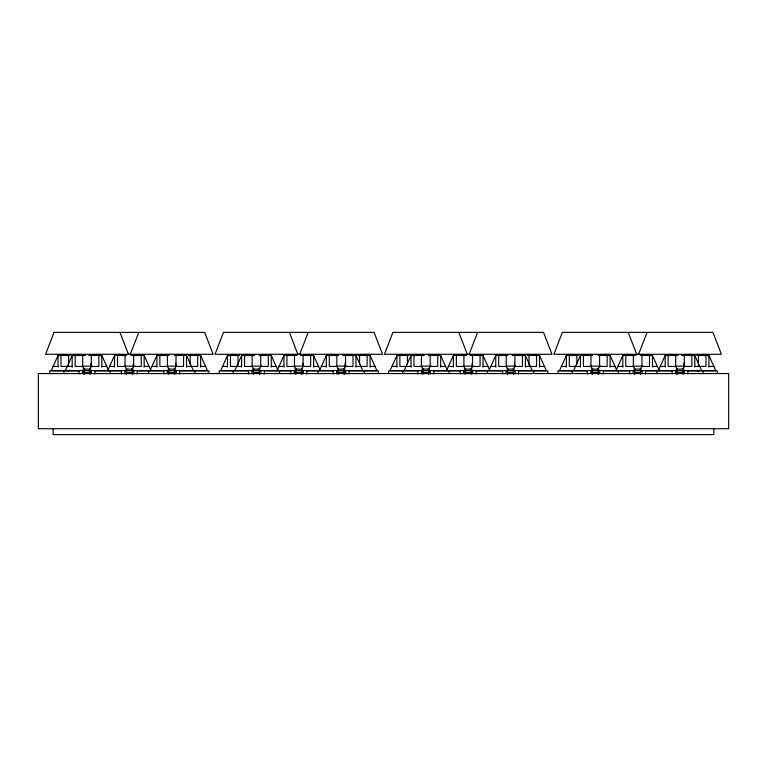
<?xml version="1.0" encoding="UTF-8"?>
<svg xmlns="http://www.w3.org/2000/svg" width="767" height="767" viewBox="0 0 767 767"><rect width="100%" height="100%" fill="white"/><g stroke="black" fill="none" stroke-linecap="round" stroke-linejoin="round"><path stroke-width="1.15" d="M94.859 373.999L95.012 370.595M137.216 373.999L137.37 370.595M179.574 373.999L179.727 370.595M264.289 373.999L264.433 370.595M306.647 373.999L306.79 370.595M349.004 373.999L349.148 370.595M433.71 373.999L433.863 370.595M476.067 373.999L476.221 370.595M518.425 373.999L518.569 370.595M603.14 373.999L603.284 370.595M645.498 373.999L645.641 370.595M687.846 373.999L687.999 370.595M130.304 354.287L138.779 332.37M299.724 354.287L308.2 332.37M469.155 354.287L477.62 332.37M638.575 354.287L647.051 332.37M70.075 355.476L58.062 355.476L51.245 370.595L207.483 370.595L200.657 355.476L188.653 355.476M65.368 370.595L72.184 355.476L85.223 355.476M107.725 370.595L114.542 355.476L126.545 355.476M150.073 370.595L156.899 355.476L168.903 355.476M239.496 355.476L227.492 355.476L220.675 370.595L376.904 370.595L370.087 355.476L358.084 355.476M234.788 370.595L241.605 355.476L254.654 355.476M277.146 370.595L283.963 355.476L297.011 355.476M319.503 370.595L326.32 355.476L338.324 355.476M408.916 355.476L396.913 355.476L390.096 370.595L546.325 370.595L539.508 355.476L527.504 355.476M404.219 370.595L411.035 355.476L424.074 355.476M446.567 370.595L453.393 355.476L466.432 355.476M488.924 370.595L495.75 355.476L507.754 355.476M578.347 355.476L566.343 355.476L559.517 370.595L715.755 370.595L708.938 355.476L696.925 355.476M573.639 370.595L580.456 355.476L592.469 355.476M616.467 369.55L622.814 355.476L635.862 355.476M658.354 370.595L665.171 355.476L678.22 355.476M91.494 366.444L89.528 369.109M133.851 366.444L131.886 369.109M260.914 366.444L258.958 369.109M303.272 366.444L301.316 369.109M430.345 366.444L428.379 369.109M472.702 366.444L470.737 369.109M515.06 366.444L513.094 369.109M642.123 366.444L640.157 369.109M684.48 366.444L682.515 369.109M68.378 371.477L69.768 370.097M83.881 370.097L82.5 371.477L82.5 373.673M126.239 370.097L124.858 371.477L124.858 373.673M168.596 370.097L167.216 371.477L167.216 373.673M253.311 370.097L251.921 371.477L251.921 373.673M295.669 370.097L294.279 371.477L294.279 373.673M338.017 370.097L336.636 371.477L336.636 373.673M422.732 370.097L421.351 371.477L421.351 373.673M465.09 370.097L463.709 371.477L463.709 373.673M507.447 370.097L506.067 371.477L506.067 373.673M592.162 370.097L590.772 371.477L590.772 373.673M634.51 370.097L633.13 371.477L633.13 373.673M676.868 370.097L675.487 371.477L675.487 373.673M174.243 369.109L176.209 366.444L183.581 366.444L183.581 355.476M343.664 369.109L345.629 366.444L353.002 366.444L353.002 355.476M597.809 369.109L599.765 366.444L607.138 366.444L607.138 355.476M70.008 354.881L63.105 354.881L63.105 354.287M75.76 354.881L85.281 354.881M89.883 354.881L96.786 354.881L96.786 354.287M126.488 354.881L119.575 354.881L119.575 354.287M131.09 354.881L139.143 354.881L139.143 354.287M168.845 354.881L161.933 354.881L161.933 354.287M174.598 354.881L181.501 354.881L181.501 354.287M181.808 354.881L184.109 354.881M188.711 354.881L195.623 354.881L195.623 354.287M239.438 354.881L232.526 354.881L232.526 354.287M245.191 354.881L254.702 354.881M259.313 354.881L266.216 354.881L266.216 354.287M295.909 354.881L289.006 354.881L289.006 354.287M300.511 354.881L308.574 354.881L308.574 354.287M338.266 354.881L331.363 354.881L331.363 354.287M342.868 354.881L350.931 354.881L350.931 354.287M351.238 354.881L353.539 354.881M358.141 354.881L365.044 354.881L365.044 354.287M408.859 354.881L401.956 354.881L401.956 354.287M413.461 354.881L415.762 354.881M424.132 354.881L416.069 354.881L416.069 354.287M428.734 354.881L435.637 354.881L435.637 354.287M466.489 354.881L458.426 354.881L458.426 354.287M471.091 354.881L477.994 354.881L477.994 354.287M507.687 354.881L500.784 354.881L500.784 354.287M512.298 354.881L521.809 354.881M527.562 354.881L534.474 354.881L534.474 354.287M578.289 354.881L571.377 354.881L571.377 354.287M582.891 354.881L585.192 354.881M592.402 354.881L585.499 354.881L585.499 354.287M598.155 354.881L605.067 354.881L605.067 354.287M635.91 354.881L627.857 354.881L627.857 354.287M640.512 354.881L647.425 354.881L647.425 354.287M677.117 354.881L670.214 354.881L670.214 354.287M681.719 354.881L691.24 354.881M696.992 354.881L703.895 354.881L703.895 354.287M88.78 355.476L101.829 355.476L108.646 370.595M131.138 355.476L144.186 355.476L150.533 369.55M174.531 355.476L186.544 355.476L193.361 370.595M259.246 355.476L271.25 355.476L278.076 370.595M300.568 355.476L313.607 355.476L320.433 370.595M342.926 355.476L355.965 355.476L362.781 370.595M428.676 355.476L440.68 355.476L447.497 370.595M469.989 355.476L483.037 355.476L489.854 370.595M512.346 355.476L525.395 355.476L532.212 370.595M598.097 355.476L610.101 355.476L616.927 370.595M640.455 355.476L652.458 355.476L659.275 370.595M681.777 355.476L694.816 355.476L701.632 370.595M82.51 366.147L92.193 366.147M124.868 366.147L134.551 366.147M167.225 366.147L176.909 366.147M251.94 366.147L261.624 366.147M294.298 366.147L303.972 366.147M336.655 366.147L346.329 366.147M431.044 366.147L421.361 366.147L421.409 358.141M463.719 366.147L473.402 366.147M506.076 366.147L515.76 366.147M590.791 366.147L600.465 366.147M633.149 366.147L642.823 366.147M675.497 366.147L685.18 366.147M53.115 366.444L58.062 366.444M72.184 366.444L61.024 366.444L61.024 355.476M101.829 366.444L106.776 366.444M109.595 366.444L114.542 366.444M144.186 366.444L149.134 366.444M151.952 366.444L156.899 366.444M186.544 366.444L197.694 366.444L197.694 355.476M200.657 366.444L205.604 366.444M222.545 366.444L227.492 366.444M241.605 366.444L230.455 366.444L230.455 355.476M271.25 366.444L276.197 366.444M279.015 366.444L283.963 366.444M313.607 366.444L318.554 366.444M321.373 366.444L326.32 366.444M355.965 366.444L367.125 366.444L367.125 355.476M370.087 366.444L375.034 366.444M391.966 366.444L396.913 366.444M411.035 366.444L399.875 366.444L399.875 355.476M421.543 366.444L413.998 366.444L413.998 355.476M440.68 366.444L445.627 366.444M448.446 366.444L453.393 366.444M483.037 366.444L487.985 366.444M490.803 366.444L495.75 366.444M525.395 366.444L536.545 366.444L536.545 355.476M539.508 366.444L544.455 366.444M561.396 366.444L566.343 366.444M580.456 366.444L569.306 366.444L569.306 355.476M610.101 366.444L615.048 366.444M617.866 366.444L622.814 366.444M652.458 366.444L657.405 366.444M660.224 366.444L665.171 366.444M694.816 366.444L705.976 366.444L705.976 355.476M708.938 366.444L713.885 366.444M83.028 369.109L90.985 369.109M125.692 369.109L133.343 369.109M168.05 369.109L175.701 369.109M252.448 369.109L260.099 369.109M294.806 369.109L302.773 369.109M337.48 369.109L345.131 369.109M421.869 369.109L429.52 369.109M464.227 369.109L472.194 369.109M506.901 369.109L514.552 369.109M591.299 369.109L598.95 369.109M633.657 369.109L641.308 369.109M676.015 369.109L683.972 369.109M79.011 370.892L49.759 370.892L49.759 373.558M94.993 370.892L121.368 370.892M137.351 370.892L163.726 370.892M179.708 370.892L208.96 370.892L208.96 373.558M248.441 370.892L219.189 370.892L219.189 373.558M264.423 370.892L290.798 370.892M306.781 370.892L333.156 370.892M349.138 370.892L378.39 370.892L378.39 373.558M417.862 370.892L388.61 370.892L388.61 373.558M433.844 370.892L460.219 370.892M476.202 370.892L502.577 370.892M518.559 370.892L547.811 370.892L547.811 373.558M587.292 370.892L558.04 370.892L558.04 373.558M603.274 370.892L629.649 370.892M645.632 370.892L672.007 370.892M687.989 370.892L717.241 370.892L717.241 373.558M84.044 372.369L89.969 372.369M126.402 372.369L132.327 372.369M168.75 372.369L174.684 372.369M253.465 372.369L259.399 372.369M295.822 372.369L301.747 372.369M338.18 372.369L344.105 372.369M422.895 372.369L428.82 372.369M465.253 372.369L471.178 372.369M507.601 372.369L513.535 372.369M592.316 372.369L598.25 372.369M634.673 372.369L640.598 372.369M677.031 372.369L682.956 372.369M163.841 373.558L38.35 373.558L38.35 428.695L728.65 428.695L728.65 373.558L603.159 373.558M164.013 373.558L179.43 373.558M179.593 373.558L348.851 373.558M349.023 373.558L417.977 373.558M418.149 373.558L587.407 373.558M587.57 373.558L602.987 373.558M677.472 369.109L675.506 366.444M635.114 369.109L633.149 366.444M592.757 369.109L590.791 366.444M508.042 369.109L506.086 366.444M465.684 369.109L463.728 366.444M423.336 369.109L421.371 366.444M338.621 369.109L336.655 366.444M296.263 369.109L294.298 366.444M253.906 369.109L251.94 366.444M169.191 369.109L167.235 366.444M126.843 369.109L124.877 366.444M84.485 369.109L82.52 366.444M697.232 370.097L698.622 371.477M683.119 370.097L684.5 371.477L684.5 373.673M640.761 370.097L642.142 371.477L642.142 373.673M598.404 370.097L599.784 371.477L599.784 373.673M513.689 370.097L515.079 371.477L515.079 373.673M471.331 370.097L472.721 371.477L472.721 373.673M428.983 370.097L430.364 371.477L430.364 373.673M344.268 370.097L345.649 371.477L345.649 373.673M301.91 370.097L303.291 371.477L303.291 373.673M259.553 370.097L260.933 371.477L260.933 373.673M174.838 370.097L176.228 371.477L176.228 373.673M132.49 370.097L133.87 371.477L133.87 373.673M90.132 370.097L91.513 371.477L91.513 373.673M628.221 332.37L636.696 354.287M458.8 332.37L467.276 354.287M289.38 332.37L297.845 354.287M119.949 332.37L128.425 354.287M671.988 370.595L672.141 373.999M629.63 370.595L629.784 373.999M587.273 370.595L587.426 373.999M502.567 370.595L502.711 373.999M460.21 370.595L460.353 373.999M417.852 370.595L417.996 373.999M333.137 370.595L333.29 373.999M290.779 370.595L290.933 373.999M248.431 370.595L248.575 373.999M163.716 370.595L163.86 373.999M121.359 370.595L121.502 373.999M79.001 370.595L79.154 373.999M713.828 428.695L713.828 434.63L53.172 434.63L53.172 428.695M708.938 355.476L708.938 367.105M703.118 370.892L703.118 373.558M698.421 355.476L698.421 365.341M694.816 355.476L694.816 367.105M691.853 355.476L691.853 366.444L684.308 366.444L684.308 355.476M689.773 354.287L689.773 354.881M683.905 363.184L683.905 366.741M682.956 370.595L683.014 374.392M677.031 370.595L677.031 373.788M676.973 372.091L676.973 374.392M675.689 355.476L675.689 366.444L668.134 366.444L668.134 355.476M665.171 355.476L665.171 367.105M656.868 370.892L656.868 373.558M652.458 355.476L652.458 367.105M649.496 355.476L649.496 366.444L641.95 366.444L641.95 355.476M640.598 370.595L640.666 374.392M634.673 370.595L634.673 373.788M634.616 372.091L634.616 374.392M633.331 355.476L633.331 366.444L625.776 366.444L625.776 355.476M622.814 355.476L622.814 367.105M618.403 370.892L618.403 373.558M610.101 355.476L610.101 367.105M599.593 355.476L599.593 366.444M598.25 370.595L598.308 374.392M592.316 370.595L592.316 373.788M592.258 372.091L592.258 374.392M590.973 355.476L590.973 366.444L583.419 366.444L583.419 355.476M580.456 355.476L580.456 367.105M576.851 355.476L576.851 364.248M572.153 370.892L572.153 373.558M566.343 355.476L566.343 367.105M539.508 355.476L539.508 367.105M533.688 370.892L533.688 373.558M529 355.476L529 365.341M525.395 355.476L525.395 367.105M522.423 355.476L522.423 366.444L514.878 366.444L514.878 355.476M520.352 354.287L520.352 354.881M514.484 363.184L514.484 366.741M513.535 370.595L513.593 374.392M507.601 370.595L507.601 373.788M507.543 372.091L507.543 374.392M506.258 355.476L506.258 366.444L498.713 366.444L498.713 355.476M495.75 355.476L495.75 367.105M487.448 370.892L487.448 373.558M483.037 355.476L483.037 367.105M480.075 355.476L480.075 366.444L472.52 366.444L472.52 355.476M472.127 363.184L472.127 366.741M471.178 370.595L471.235 374.392M465.253 370.595L465.185 374.392M463.901 355.476L463.901 366.444L456.355 366.444L456.355 355.476M453.393 355.476L453.393 367.105M448.983 370.892L448.983 373.558M440.68 355.476L440.68 367.105M437.717 355.476L437.717 366.444L430.162 366.444L430.162 355.476M428.878 372.091L428.878 374.392M428.82 370.595L428.82 373.788M422.895 370.595L422.828 374.392M421.543 355.476L421.543 357.662M411.035 355.476L411.035 367.105M407.43 355.476L407.43 364.248M402.733 370.892L402.733 373.558M396.913 355.476L396.913 367.105M370.087 355.476L370.087 367.105M364.267 370.892L364.267 373.558M359.57 355.476L359.57 364.248M355.965 355.476L355.965 367.105M345.591 358.141L345.591 366.147M345.457 355.476L345.457 357.662M345.054 363.184L345.054 366.741M344.172 372.091L344.172 374.392M344.105 370.595L344.105 373.788M338.18 370.595L338.122 374.392M336.838 355.476L336.838 366.444L329.283 366.444L329.283 355.476M326.32 355.476L326.32 367.105M318.017 370.892L318.017 373.558M313.607 355.476L313.607 367.105M310.645 355.476L310.645 366.444L303.099 366.444L303.099 355.476M302.697 363.184L302.697 366.741M301.815 372.091L301.815 374.392M301.747 370.595L301.747 373.788M295.822 370.595L295.765 374.392M294.48 355.476L294.48 366.444L286.925 366.444L286.925 355.476M283.963 355.476L283.963 367.105M279.552 370.892L279.552 373.558M271.25 355.476L271.25 367.105M268.287 355.476L268.287 366.444L260.742 366.444L260.742 355.476M259.457 372.091L259.457 374.392M259.399 370.595L259.399 373.788M253.465 370.595L253.407 374.392M252.122 355.476L252.122 366.444L244.577 366.444L244.577 355.476M246.648 354.287L246.648 354.881M241.605 355.476L241.605 367.105M238 355.476L238 365.341M233.312 370.892L233.312 373.558M227.492 355.476L227.492 367.105M200.657 355.476L200.657 367.105M194.847 370.892L194.847 373.558M190.149 355.476L190.149 364.248M186.544 355.476L186.544 367.105M176.026 355.476L176.026 366.444M175.633 363.184L175.633 366.741M174.684 370.595L174.742 374.392M168.75 370.595L168.692 374.392M167.407 355.476L167.407 366.444L159.862 366.444L159.862 355.476M156.899 355.476L156.899 367.105M148.597 370.892L148.597 373.558M144.186 355.476L144.186 367.105M141.224 355.476L141.224 366.444L133.669 366.444L133.669 355.476M133.276 363.184L133.276 366.741M132.327 370.595L132.384 374.392M126.402 370.595L126.334 374.392M125.05 355.476L125.05 366.444L117.504 366.444L117.504 355.476M114.542 355.476L114.542 367.105M110.132 370.892L110.132 373.558M101.829 355.476L101.829 367.105M98.866 355.476L98.866 366.444L91.311 366.444L91.311 355.476M90.918 363.184L90.918 366.741M89.969 370.595L90.027 374.392M84.044 370.595L84.044 373.788M83.986 372.091L83.986 374.392M82.692 355.476L82.692 366.444L75.147 366.444L75.147 355.476M77.227 354.287L77.227 354.881M72.184 355.476L72.184 367.105M68.579 355.476L68.579 365.341M63.882 370.892L63.882 373.558M58.062 355.476L58.062 367.105M54.064 332.37L45.589 354.287L213.13 354.287L204.664 332.37L54.064 332.37M223.485 332.37L215.019 354.287L382.56 354.287L374.085 332.37L223.485 332.37M392.915 332.37L384.44 354.287L551.981 354.287L543.515 332.37L392.915 332.37M562.336 332.37L553.87 354.287L721.411 354.287L712.936 332.37L562.336 332.37"/></g></svg>
